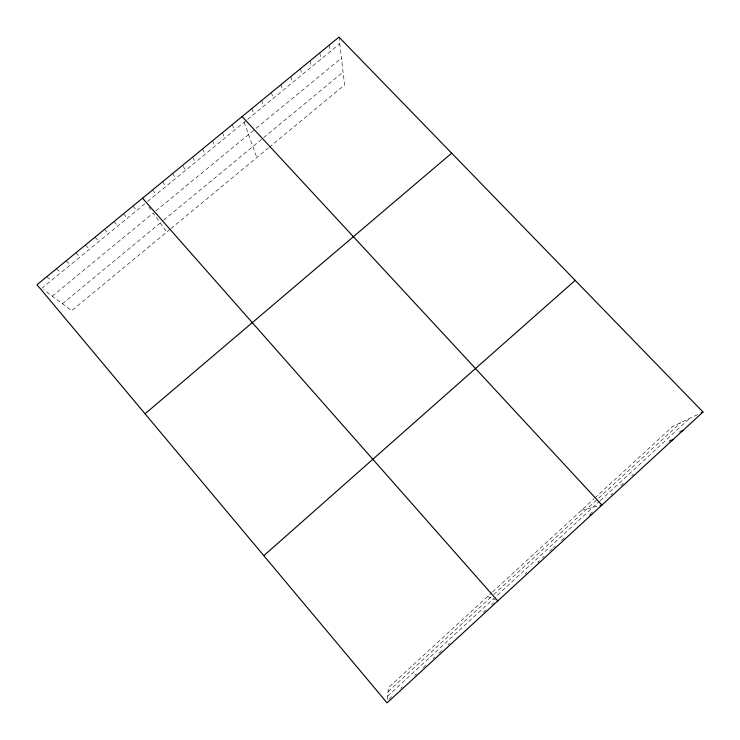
<?xml version="1.0" encoding="UTF-8"?>
<svg xmlns="http://www.w3.org/2000/svg" width="740" height="740" viewBox="0 0 740 740"><rect width="100%" height="100%" fill="white"/><g stroke="black" fill="none" stroke-linecap="round" stroke-linejoin="round"><path stroke-width="0.56" stroke-dasharray="3.7 2.78" d="M387.399 699.18L388.417 687.654L491.674 592.796M492.47 592.065L594.026 498.76M594.868 497.992L672.66 426.518L698.764 414.03M388.056 691.706L492.84 595.385M493.663 594.636L680.754 422.651M387.668 696.146L599.428 501.368M600.242 500.61L689.615 418.405M388.935 699.198L392.293 696.118M400.664 688.404L402.338 686.868M414.863 675.343L416.528 673.807M423.178 667.684L425.676 665.39M433.141 658.517L434.796 656.99M438.94 653.18L442.243 650.136M448.024 644.817L449.68 643.301M483.331 612.322L485.782 610.065M491.49 604.811L493.932 602.563M525.123 573.851L526.713 572.39M539.414 560.698L537.832 562.159L539.83 562.234M542.577 557.793L544.159 556.332M549.691 551.245L552.845 548.34M553.64 547.609L555.213 546.157M561.512 540.357L564.657 537.462M590.64 513.551L592.324 511.997M610.861 494.94L612.544 493.395M620.934 485.671L623.441 483.359M631.803 475.663L633.468 474.127M670.819 439.754L669.173 441.271L671.087 440.448M170.117 229.28L71.669 310.726L43.586 289.664M170.94 228.595L268.343 148.009M269.221 147.279L344.59 84.924L338.985 37.12M62.382 303.761L162.856 220.844M163.707 220.141L343.082 72.085M52.253 296.157L153.208 213.055L166.805 232.018M155.835 210.891L255.402 128.936M256.253 128.233L341.445 58.099M41.819 288.332L145.059 203.583M147.565 201.521L246.79 120.065M247.669 119.344L339.762 43.743M679.061 432.16L681.05 431.281M581.446 510.323L596.976 506.327M487.725 596.422L495.347 599.844M46.722 276.751L51.402 280.46M56.416 268.805L60.967 272.616M66.091 260.868L70.504 264.791M75.73 252.969L80.013 256.974M85.35 245.079L89.494 249.186M94.942 237.216L98.957 241.425M104.516 229.363L108.401 233.674M114.053 221.538L117.808 225.95M123.571 213.74L127.197 218.235M133.071 205.951L136.567 210.549M148.99 207.191L150.821 209.735M152.616 189.921L155.853 194.722M162.671 181.679L165.769 186.572M172.697 173.456L175.658 178.451M183.169 166.112L185.527 170.357M192.668 157.084L195.36 162.282M202.612 148.934L205.174 154.225M212.528 140.804L214.961 146.196M222.416 132.701L224.71 138.186M232.277 124.616L234.441 130.194M244.145 122.229L256.808 157.555M251.914 108.512L253.829 114.284M261.701 100.492L263.477 106.366M271.45 92.491L273.106 98.457M281.182 84.517L282.708 90.576M290.875 76.562L292.282 82.723M300.551 68.635L301.828 74.879M310.199 60.726L311.346 67.062M319.819 52.836L320.846 59.265M329.42 44.964L330.318 51.495"/><path stroke-width="1.11" d="M703 412.004L387.066 702.88L37 284.724L338.985 37.12L703 412.004L701.307 412.818M263.829 555.666L575.193 280.386M145.049 413.789L451.668 153.171M681.05 431.281L683.029 430.393M671.087 440.448L673.002 439.625M600.038 505.54L601.944 505.05L242.11 116.55M589.854 514.91L591.667 514.504M142.542 198.191L497.789 600.945"/></g></svg>
